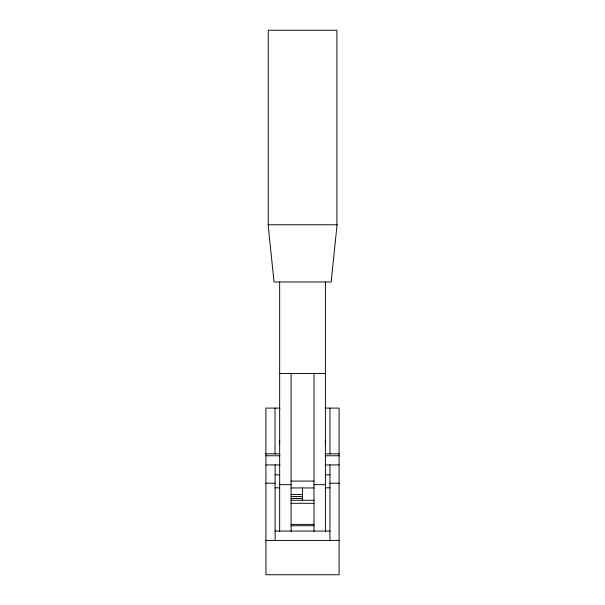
<?xml version="1.0" encoding="UTF-8"?>
<svg xmlns="http://www.w3.org/2000/svg" width="605" height="605" viewBox="0 0 605 605"><rect width="100%" height="100%" fill="white"/><g stroke="black" fill="none" stroke-linecap="round" stroke-linejoin="round"><path stroke-width="0.91" d="M279.661 373.527L325.429 373.527M280.009 408.11L265.882 408.088L265.882 453.856L279.812 453.856M325.044 408.11L339.118 408.11L339.118 574.75L265.935 574.75L265.935 453.75M325.18 453.856L339.11 453.856M265.935 455.769L280.009 455.769M325.044 455.769L339.118 455.769M265.935 464.927L280.009 464.927M325.044 464.927L339.118 464.927M275.086 474.819L279.737 474.819M325.316 474.819L329.967 474.819M291.103 481.081L313.987 481.081M265.935 483.214L275.086 483.214M329.967 483.214L339.118 483.214M279.661 484.681L291.103 484.681M313.987 484.681L325.429 484.681M275.086 487.811L279.737 487.811M325.316 487.811L329.967 487.811M291.103 487.948L313.987 487.948M291.103 494.527L302.545 494.527M291.103 496.516L302.545 496.516M291.103 500.274L313.987 500.274M291.103 503.299L313.987 503.299M291.103 524.406L313.987 524.406M291.103 525.745L313.987 525.745M275.086 531.046L329.967 531.046M265.935 540.424L339.118 540.424M336.917 224.773L336.917 30.25L268.265 30.25L268.265 224.773M329.959 408.088L329.959 453.856M329.967 464.905L329.967 540.424M325.429 281.983L325.429 531.492M313.987 373.527L313.987 531.387M302.545 488.076L302.545 500.668M291.103 373.527L291.103 531.387M279.661 281.983L279.661 531.492M275.033 408.088L275.033 453.856M275.086 464.905L275.086 540.424M325.316 440.478A22.884 22.884 0 0 1 325.316 443.881M279.676 443.881A22.884 22.884 0 0 1 279.676 440.478M337.061 224.773L331.154 281.983L274.027 281.983L268.121 224.773L337.061 224.773M302.545 498.528L291.103 498.528L302.545 498.543"/></g></svg>
